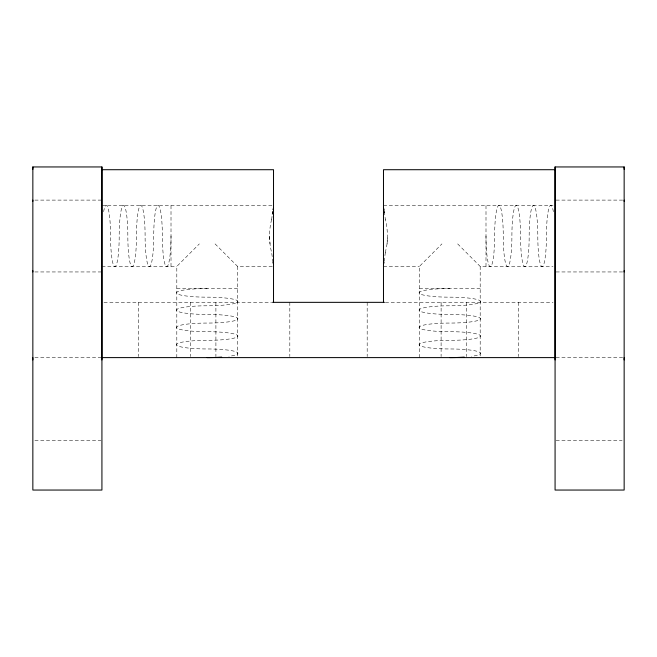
<?xml version="1.0" encoding="UTF-8"?>
<svg xmlns="http://www.w3.org/2000/svg" width="657" height="657" viewBox="0 0 657 657"><rect width="100%" height="100%" fill="white"/><g stroke="black" fill="none" stroke-linecap="round" stroke-linejoin="round"><path stroke-width="0.49" stroke-dasharray="3.29 2.46" d="M385.372 252.575L387.055 243.895L387.425 236.027M387.055 243.895C387.827 235.732 387.392 227.437 385.372 219.479M271.637 219.66L272.63 211.636M385.372 252.395L384.041 262.348M272.154 214.535L272.983 209.706M271.637 219.479C268.82 230.254 268.894 241.792 271.637 252.575M176.807 357.605L176.807 266.422L199.334 243.895M419.404 357.605L419.404 266.422L441.931 243.895M34.887 200.106L101.925 200.106M556.085 200.106L624.15 200.106M101.925 205.633L272.491 205.633M383.483 205.633L553.03 205.633M101.925 266.422L176.807 266.422M215.069 243.895L237.596 266.422L272.491 266.422M383.483 266.422L419.404 266.422M457.666 243.895L480.193 266.422L553.022 266.422M34.887 271.949L101.925 271.949M556.085 271.949L624.15 271.949M176.807 288.53L237.596 288.53M419.404 288.53L480.193 288.53M103.97 302.343L271.637 302.343M385.372 302.343L553.03 302.343M34.878 357.605L101.925 357.605M556.085 357.605L624.15 357.605M34.878 440.494L100.915 440.494M556.085 440.494L622.113 440.494M384.37 211.636L385.372 219.66M384.025 209.706L384.854 214.535M272.983 262.348L271.637 252.395M269.575 236.027L270.002 243.895M518.348 302.343L518.34 356.579M485.999 205.633L485.999 266.422M480.193 266.422L480.193 357.605M466.659 302.343L466.659 356.579M441.11 302.343L441.102 356.579M367.181 302.343L367.181 356.579M289.819 302.343L289.819 356.579M237.596 266.422L237.596 357.605M215.898 302.343L215.907 356.579M190.349 302.343L190.349 356.579M171.009 205.633L171.009 266.422M138.652 302.343L138.652 356.579M485.999 236.027A30.698 4.32 -90 0 0 490.311 266.726A30.698 4.32 -90 0 0 494.631 236.027A30.698 4.32 90 0 1 498.95 205.329A30.698 4.32 90 0 1 503.262 236.027A30.698 4.32 -90 0 0 507.582 266.726A30.698 4.32 -90 0 0 511.902 236.027A30.698 4.32 90 0 1 516.221 205.329A30.698 4.32 90 0 1 520.533 236.027A30.698 4.32 -90 0 0 524.853 266.726A30.698 4.32 -90 0 0 529.172 236.027A30.698 4.32 90 0 1 533.484 205.329A30.698 4.32 90 0 1 537.804 236.027A30.698 4.32 -90 0 0 542.124 266.726A30.698 4.32 -90 0 0 546.435 236.027A30.698 4.32 90 0 1 548.899 208.318A30.698 4.32 90 0 1 553.473 212.17M207.201 288.53A30.698 4.32 0 0 0 176.503 292.841A30.698 4.32 0 0 0 207.201 297.161A30.698 4.32 0 0 1 237.9 301.481A30.698 4.32 0 0 1 207.201 305.792A30.698 4.32 0 0 0 176.503 310.112A30.698 4.32 0 0 0 207.201 314.432A30.698 4.32 0 0 1 237.9 318.744A30.698 4.32 0 0 1 207.201 323.063A30.698 4.32 0 0 0 176.503 327.383A30.698 4.32 0 0 0 207.201 331.703A30.698 4.32 0 0 1 237.9 336.014A30.698 4.32 0 0 1 207.201 340.334A30.698 4.32 0 0 0 176.503 344.654A30.698 4.32 0 0 0 207.201 348.966A30.698 4.32 0 0 1 235.567 351.635A30.698 4.32 0 0 1 228.907 356.34M171.009 236.027A30.698 4.32 90 0 1 166.689 266.726A30.698 4.32 90 0 1 162.369 236.027A30.698 4.32 -90 0 0 158.058 205.329A30.698 4.32 -90 0 0 153.738 236.027A30.698 4.32 90 0 1 149.418 266.726A30.698 4.32 90 0 1 145.098 236.027A30.698 4.32 -90 0 0 140.787 205.329A30.698 4.32 -90 0 0 136.467 236.027A30.698 4.32 90 0 1 132.147 266.726A30.698 4.32 90 0 1 127.836 236.027A30.698 4.32 -90 0 0 123.516 205.329A30.698 4.32 -90 0 0 119.196 236.027A30.698 4.32 90 0 1 114.885 266.726A30.698 4.32 90 0 1 110.565 236.027A30.698 4.32 -90 0 0 108.101 208.318A30.698 4.32 -90 0 0 103.527 212.17M449.799 288.53A30.698 4.32 0 0 0 419.1 292.841A30.698 4.32 0 0 0 449.799 297.161A30.698 4.32 0 0 1 480.497 301.481A30.698 4.32 0 0 1 449.799 305.792A30.698 4.32 0 0 0 419.1 310.112A30.698 4.32 0 0 0 449.799 314.432A30.698 4.32 0 0 1 480.497 318.744A30.698 4.32 0 0 1 449.799 323.063A30.698 4.32 0 0 0 419.1 327.383A30.698 4.32 0 0 0 449.799 331.703A30.698 4.32 0 0 1 480.497 336.014A30.698 4.32 0 0 1 449.799 340.334A30.698 4.32 0 0 0 419.1 344.654A30.698 4.32 0 0 0 449.799 348.966A30.698 4.32 0 0 1 478.165 351.635A30.698 4.32 0 0 1 471.504 356.34"/><path stroke-width="0.99" d="M32.85 166.952L32.85 490.048L101.925 490.048L101.925 166.952L32.85 166.952L32.85 169.309M555.075 166.952L555.075 490.048L624.15 490.048L624.15 166.952L555.075 166.952L555.075 169.301M272.959 209.706L273.517 207.957M383.483 264.098L384.041 262.348M272.548 302.343L384.452 302.343M101.925 357.605L555.075 357.605M383.483 207.957L384.041 209.706M272.959 262.348L273.517 264.098M624.15 166.952L624.15 169.301M624.15 200.106L624.15 201.329M624.15 270.725L624.15 271.949M624.15 357.605L624.15 359.954M555.075 359.954L555.075 169.711L383.483 169.711L383.483 302.343M273.517 302.343L273.517 169.711L101.925 169.711L101.925 359.954M101.925 166.952L101.925 169.309M32.85 200.106L32.85 201.329M32.85 270.725L32.85 271.949M32.85 357.605L32.85 359.954M221.68 357.096A30.698 4.32 0 0 1 207.201 357.605M464.277 357.096A30.698 4.32 0 0 1 449.799 357.605"/></g></svg>
